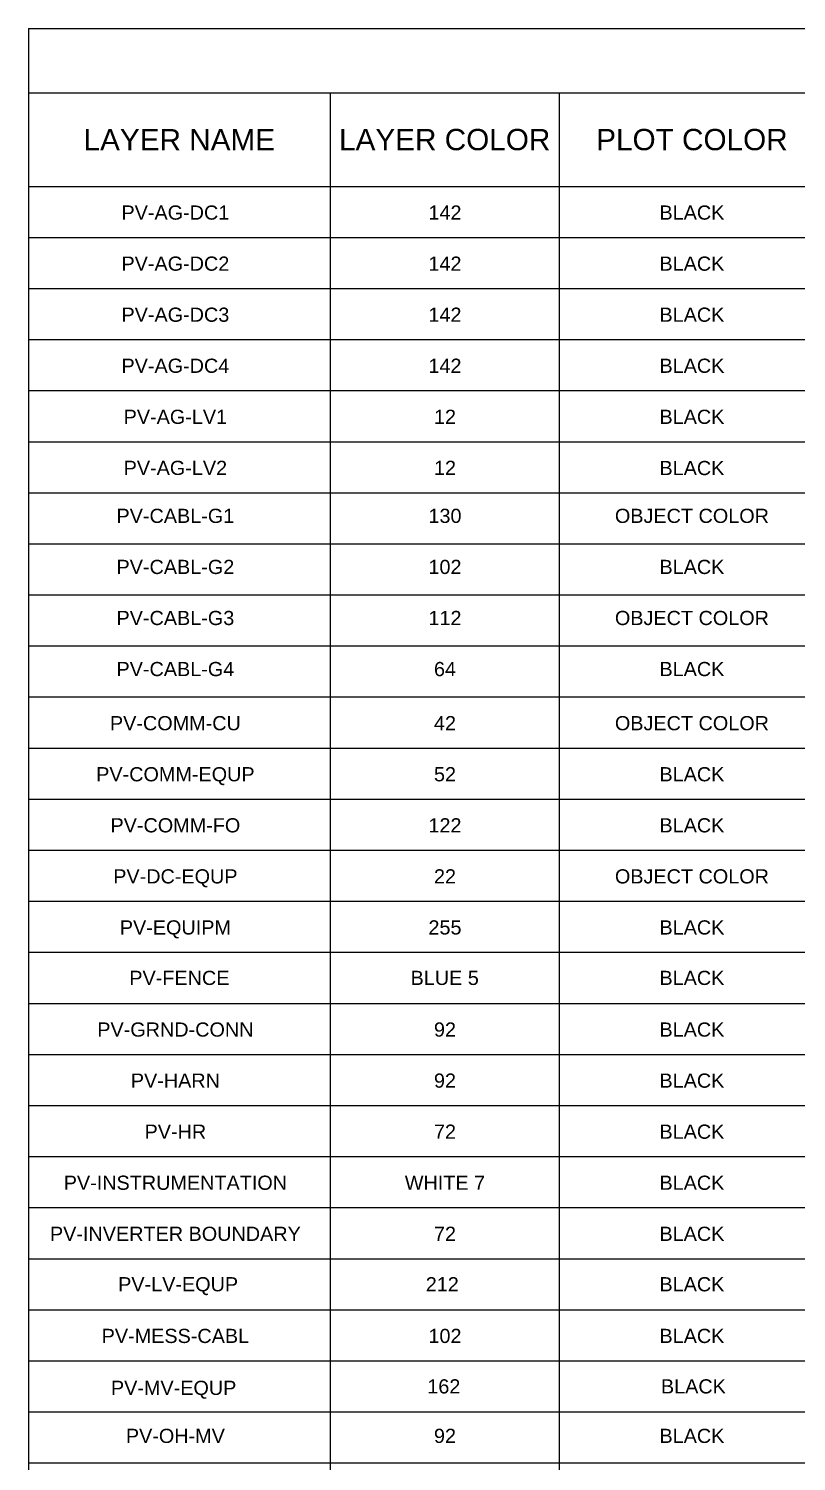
# Model space of a CAD drawing. Header units: inches. Extents: x -1851 to 6314, y -1304 to 4687.
# Drawn here: x -19.54 to -14.12, y 9.96 to 20.06 of the extents above; entities that cross this region are included whole.
import ezdxf
from ezdxf.enums import TextEntityAlignment as Align
from ezdxf.lldxf.tags import DXFTag

# ---------------------------------------------------------------- set-up
doc = ezdxf.new("R2010")
doc.units = ezdxf.units.IN
doc.header["$MEASUREMENT"] = 0
doc.linetypes.add('DASHED2', pattern=[0.375, 0.25, -0.125])
doc.linetypes.add('PHANTOM4', pattern=[0.6875, 0.3125, 0.0625, -0.0625, 0.0625, -0.0625, 0.0625, -0.0625])
for name, color, linetype in [('PV-AG-DC1', 142, 'DC1'), ('PV-AG-DC2', 142, 'AGDC2'), ('PV-AG-DC3', 142, 'AGDC3'), ('PV-AG-DC4', 142, 'AGDC4'), ('PV-AG-LV1', 12, 'AGLV1'), ('PV-AG-LV2', 12, 'AGLV2'), ('PV-CABL-G1', 130, 'G1'), ('PV-CABL-G2', 102, 'G2'), ('PV-CABL-G3', 112, 'G3'), ('PV-CABL-G4', 64, 'G4'), ('PV-COMM-CU', 42, 'DASHED2'), ('PV-COMM-EQUIP', 52, 'Continuous'), ('PV-COMM-FO', 122, 'FIBER_OPTIC_6 STRAND'), ('PV-DC-EQUP', 22, 'Continuous'), ('PV-EQUIPM', 255, 'Continuous'), ('PV-GRND-CONN', 92, 'Continuous'), ('PV-HARN', 92, 'Continuous'), ('PV-HR', 72, 'Continuous'), ('PV-INSTRUMENTATION', 7, 'Continuous'), ('PV-INVERTER BOUNDARY', 72, 'PHANTOM4'), ('PV-LV-EQUP', 212, 'Continuous'), ('PV-MESS-CABL', 102, 'Continuous'), ('PV-MV-EQUIP', 162, 'Continuous'), ('PV-OH-MV', 92, 'OVERHEAD')]:
    doc.layers.add(name, color=color, linetype=linetype)
doc.layers.add('PV-FENCE', color=5, linetype='FENCELINE1', lineweight=20)
doc.styles.add('NEI-A', font='arial.ttf')
doc.styles.get("Standard").update_dxf_attribs({"font": 'arial.ttf'})
tags = doc.linetypes.add('AGDC2', pattern='A,0.176989,-0.035266,["DC2",NEI-A,S=0.1,R=0,X=0,Y=-0.05],-0.314734,0.176989', length=0.703978).pattern_tags.tags
tags[6] = DXFTag(74, 10)
tags = doc.linetypes.add('AGDC3', pattern='A,0.176989,-0.035266,["DC3",NEI-A,S=0.1,R=0,X=0,Y=-0.05],-0.314734,0.176989', length=0.703978).pattern_tags.tags
tags[6] = DXFTag(74, 10)
tags = doc.linetypes.add('AGDC4', pattern='A,0.176989,-0.035266,["DC4",NEI-A,S=0.1,R=0,X=0,Y=-0.05],-0.314734,0.176989', length=0.703978).pattern_tags.tags
tags[6] = DXFTag(74, 10)
tags = doc.linetypes.add('AGLV1', pattern='A,0.176989,-0.050716,["LV1",NEI-A,S=0.1,R=0,X=0,Y=-0.05],-0.299284,0.176989', length=0.703978).pattern_tags.tags
tags[6] = DXFTag(74, 10)
tags = doc.linetypes.add('AGLV2', pattern='A,0.176989,-0.050716,["LV2",NEI-A,S=0.1,R=0,X=0,Y=-0.05],-0.299284,0.176989', length=0.703978).pattern_tags.tags
tags[6] = DXFTag(74, 10)
tags = doc.linetypes.add('DC1', pattern='A,0.176989,-0.035266,["DC1",NEI-A,S=0.1,R=0,X=0,Y=-0.05],-0.314734,0.176989', length=0.703978).pattern_tags.tags
tags[6] = DXFTag(74, 10)
doc.linetypes.add('FENCELINE1', pattern='A,0.25,-0.1,[133,ltypeshp.shx,S=0.1,R=0,X=-0.1,Y=0],-0.1,1', length=1.45)
tags = doc.linetypes.add('FIBER', pattern='A,0.376989,-0.053001,["FO",NEI-A,S=0.1,R=0,X=0,Y=-0.05],-0.246999,0.376989', length=1.053978).pattern_tags.tags
tags[6] = DXFTag(74, 10)
doc.linetypes.add('FIBER_OPTIC_6 STRAND', pattern='A,0.2,-0.05,0,-0.05,0.2,-0.15,["FO",Standard,S=0.1,R=0,X=-0.04,Y=-0.05],-0.25,0.2,-0.05,0,-0.05', length=1.2)
tags = doc.linetypes.add('G1', pattern='A,0.176989,-0.056821,["G1",NEI-A,S=0.1,R=0,X=0,Y=-0.05],-0.243179,0.176989', length=0.653978).pattern_tags.tags
tags[6] = DXFTag(74, 10)
tags = doc.linetypes.add('G2', pattern='A,0.176989,-0.056821,["G2",NEI-A,S=0.1,R=0,X=0,Y=-0.05],-0.243179,0.176989', length=0.653978).pattern_tags.tags
tags[6] = DXFTag(74, 10)
tags = doc.linetypes.add('G3', pattern='A,0.176989,-0.056821,["G3",NEI-A,S=0.1,R=0,X=0,Y=-0.05],-0.243179,0.176989', length=0.653978).pattern_tags.tags
tags[6] = DXFTag(74, 10)
tags = doc.linetypes.add('G4', pattern='A,0.176989,-0.056821,["G4",NEI-A,S=0.1,R=0,X=0,Y=-0.05],-0.243179,0.176989', length=0.653978).pattern_tags.tags
tags[6] = DXFTag(74, 10)
tags = doc.linetypes.add('OVERHEAD', pattern='A,0.226989,-0.048636,["OHE",NEI-A,S=0.1,R=0,X=0,Y=-0.05],-0.351364,0.226989', length=0.853978).pattern_tags.tags
tags[6] = DXFTag(74, 10)

# ---------------------------------------------------------------- blocks, each defined once
blk = doc.blocks.new('*T5')
at = {"color": 0, "linetype": 'ByBlock', "lineweight": -2, "transparency": 16777216}
for p, q in [((0, 0), (13.101, 0)), ((0, 0), (0, -20.192)), ((13.101, 0), (13.101, -20.192)), ((0, -0.453), (13.101, -0.453)), ((2.127, -0.453), (2.127, -20.192)), ((3.743, -0.453), (3.743, -20.192)), ((5.615, -0.453), (5.615, -20.192)), ((7.486, -0.453), (7.486, -20.192)), ((9.358, -0.453), (9.358, -20.192)), ((11.23, -0.453), (11.23, -20.192)), ((0, -1.112), (13.101, -1.112)), ((0, -1.472), (13.101, -1.472)), ((0, -1.832), (13.101, -1.832)), ((0, -2.192), (13.101, -2.192)), ((0, -2.552), (13.101, -2.552)), ((0, -2.912), (13.101, -2.912)), ((0, -3.272), (13.101, -3.272)), ((0, -3.632), (13.101, -3.632)), ((0, -3.992), (13.101, -3.992)), ((0, -4.352), (13.101, -4.352)), ((0, -4.712), (13.101, -4.712)), ((0, -5.072), (13.101, -5.072)), ((0, -5.432), (13.101, -5.432)), ((0, -5.792), (13.101, -5.792)), ((0, -6.152), (13.101, -6.152)), ((0, -6.512), (13.101, -6.512)), ((0, -6.872), (13.101, -6.872)), ((0, -7.232), (13.101, -7.232)), ((0, -7.592), (13.101, -7.592)), ((0, -7.952), (13.101, -7.952)), ((0, -8.312), (13.101, -8.312)), ((0, -8.672), (13.101, -8.672)), ((0, -9.032), (13.101, -9.032)), ((0, -9.392), (13.101, -9.392)), ((0, -9.752), (13.101, -9.752)), ((0, -10.112), (13.101, -10.112)), ((0, -10.472), (13.101, -10.472)), ((0, -10.832), (13.101, -10.832)), ((0, -11.192), (13.101, -11.192)), ((0, -11.552), (13.101, -11.552)), ((0, -11.912), (13.101, -11.912)), ((0, -12.272), (13.101, -12.272)), ((0, -12.632), (13.101, -12.632)), ((0, -12.992), (13.101, -12.992)), ((0, -13.352), (13.101, -13.352)), ((0, -13.712), (13.101, -13.712)), ((0, -14.072), (13.101, -14.072)), ((0, -14.432), (13.101, -14.432)), ((0, -14.792), (13.101, -14.792)), ((0, -15.152), (13.101, -15.152)), ((0, -15.512), (13.101, -15.512)), ((0, -15.872), (13.101, -15.872)), ((0, -16.232), (13.101, -16.232)), ((0, -16.592), (13.101, -16.592)), ((0, -16.952), (13.101, -16.952)), ((0, -17.312), (13.101, -17.312)), ((0, -17.672), (13.101, -17.672)), ((0, -18.032), (13.101, -18.032)), ((0, -18.392), (13.101, -18.392)), ((0, -18.752), (13.101, -18.752)), ((0, -19.112), (13.101, -19.112)), ((0, -19.472), (13.101, -19.472)), ((0, -19.832), (13.101, -19.832)), ((0, -20.192), (13.101, -20.192))]:
    blk.add_line(p, q, dxfattribs=at)
at = {"color": 0, "transparency": 16777216, "attachment_point": 5, "style": 'NEI-A'}
for s, insert, char_height, width in [('PV ELECTRICAL', (6.551, -0.227), 0.2, 12.98132), ('LAYER COLOR', (2.935, -0.783), 0.15, 1.49637), ('PLOT COLOR', (4.679, -0.783), 0.15, 1.75162), ('LINE WEIGHT (IN.)', (8.422, -0.783), 0.15, 1.75162), ('SCREENING', (10.294, -0.783), 0.15, 1.75162), ('NOTES', (12.166, -0.783), 0.15, 1.75162), ('LAYER NAME', (1.063, -0.783), 0.15, 2.00687), ('LINE TYPE', (6.551, -0.783), 0.15, 1.75162)]:
    blk.add_mtext(s, dxfattribs=dict(at, insert=insert, char_height=char_height, width=width))
blk = doc.blocks.new('*T14')
at = {"color": 0, "linetype": 'ByBlock', "lineweight": -2, "transparency": 16777216}
for p, q in [((0, 0), (13.101, 0)), ((0, 0), (0, -20.192)), ((13.101, 0), (13.101, -20.192)), ((0, -0.453), (13.101, -0.453)), ((2.127, -0.453), (2.127, -20.192)), ((3.743, -0.453), (3.743, -20.192)), ((5.615, -0.453), (5.615, -20.192)), ((7.486, -0.453), (7.486, -20.192)), ((9.358, -0.453), (9.358, -20.192)), ((11.23, -0.453), (11.23, -20.192)), ((0, -1.112), (13.101, -1.112)), ((0, -1.472), (13.101, -1.472)), ((0, -1.832), (13.101, -1.832)), ((0, -2.192), (13.101, -2.192)), ((0, -2.552), (13.101, -2.552)), ((0, -2.912), (13.101, -2.912)), ((0, -3.272), (13.101, -3.272)), ((0, -3.632), (13.101, -3.632)), ((0, -3.992), (13.101, -3.992)), ((0, -4.352), (13.101, -4.352)), ((0, -4.712), (13.101, -4.712)), ((0, -5.072), (13.101, -5.072)), ((0, -5.432), (13.101, -5.432)), ((0, -5.792), (13.101, -5.792)), ((0, -6.152), (13.101, -6.152)), ((0, -6.512), (13.101, -6.512)), ((0, -6.872), (13.101, -6.872)), ((0, -7.232), (13.101, -7.232)), ((0, -7.592), (13.101, -7.592)), ((0, -7.952), (13.101, -7.952)), ((0, -8.312), (13.101, -8.312)), ((0, -8.672), (13.101, -8.672)), ((0, -9.032), (13.101, -9.032)), ((0, -9.392), (13.101, -9.392)), ((0, -9.752), (13.101, -9.752)), ((0, -10.112), (13.101, -10.112)), ((0, -10.472), (13.101, -10.472)), ((0, -10.832), (13.101, -10.832)), ((0, -11.192), (13.101, -11.192)), ((0, -11.552), (13.101, -11.552)), ((0, -11.912), (13.101, -11.912)), ((0, -12.272), (13.101, -12.272)), ((0, -12.632), (13.101, -12.632)), ((0, -12.992), (13.101, -12.992)), ((0, -13.352), (13.101, -13.352)), ((0, -13.712), (13.101, -13.712)), ((0, -14.072), (13.101, -14.072)), ((0, -14.432), (13.101, -14.432)), ((0, -14.792), (13.101, -14.792)), ((0, -15.152), (13.101, -15.152)), ((0, -15.512), (13.101, -15.512)), ((0, -15.872), (13.101, -15.872)), ((0, -16.232), (13.101, -16.232)), ((0, -16.592), (13.101, -16.592)), ((0, -16.952), (13.101, -16.952)), ((0, -17.312), (13.101, -17.312)), ((0, -17.672), (13.101, -17.672)), ((0, -18.032), (13.101, -18.032)), ((0, -18.392), (13.101, -18.392)), ((0, -18.752), (13.101, -18.752)), ((0, -19.112), (13.101, -19.112)), ((0, -19.472), (13.101, -19.472)), ((0, -19.832), (13.101, -19.832)), ((0, -20.192), (13.101, -20.192))]:
    blk.add_line(p, q, dxfattribs=at)
at = {"color": 0, "transparency": 16777216, "attachment_point": 5, "style": 'NEI-A'}
for s, insert, char_height, width in [('PV ELECTRICAL', (6.551, -0.227), 0.2, 12.98132), ('LAYER COLOR', (2.935, -0.783), 0.15, 1.49637), ('PLOT COLOR', (4.679, -0.783), 0.15, 1.75162), ('LINE WEIGHT (IN.)', (8.422, -0.783), 0.15, 1.75162), ('SCREENING', (10.294, -0.783), 0.15, 1.75162), ('NOTES', (12.166, -0.783), 0.15, 1.75162), ('LAYER NAME', (1.063, -0.783), 0.15, 2.00687), ('LINE TYPE', (6.551, -0.783), 0.15, 1.75162)]:
    blk.add_mtext(s, dxfattribs=dict(at, insert=insert, char_height=char_height, width=width))
blk = doc.blocks.new('*T83')
at = {"color": 0, "linetype": 'ByBlock', "lineweight": -2, "transparency": 16777216}
for p, q in [((0, 0), (13.101, 0)), ((0, 0), (0, -20.192)), ((13.101, 0), (13.101, -20.192)), ((0, -0.453), (13.101, -0.453)), ((2.127, -0.453), (2.127, -20.192)), ((3.743, -0.453), (3.743, -20.192)), ((5.615, -0.453), (5.615, -20.192)), ((7.486, -0.453), (7.486, -20.192)), ((9.358, -0.453), (9.358, -20.192)), ((11.23, -0.453), (11.23, -20.192)), ((0, -1.112), (13.101, -1.112)), ((0, -1.472), (13.101, -1.472)), ((0, -1.832), (13.101, -1.832)), ((0, -2.192), (13.101, -2.192)), ((0, -2.552), (13.101, -2.552)), ((0, -2.912), (13.101, -2.912)), ((0, -3.272), (13.101, -3.272)), ((0, -3.632), (13.101, -3.632)), ((0, -3.992), (13.101, -3.992)), ((0, -4.352), (13.101, -4.352)), ((0, -4.712), (13.101, -4.712)), ((0, -5.072), (13.101, -5.072)), ((0, -5.432), (13.101, -5.432)), ((0, -5.792), (13.101, -5.792)), ((0, -6.152), (13.101, -6.152)), ((0, -6.512), (13.101, -6.512)), ((0, -6.872), (13.101, -6.872)), ((0, -7.232), (13.101, -7.232)), ((0, -7.592), (13.101, -7.592)), ((0, -7.952), (13.101, -7.952)), ((0, -8.312), (13.101, -8.312)), ((0, -8.672), (13.101, -8.672)), ((0, -9.032), (13.101, -9.032)), ((0, -9.392), (13.101, -9.392)), ((0, -9.752), (13.101, -9.752)), ((0, -10.112), (13.101, -10.112)), ((0, -10.472), (13.101, -10.472)), ((0, -10.832), (13.101, -10.832)), ((0, -11.192), (13.101, -11.192)), ((0, -11.552), (13.101, -11.552)), ((0, -11.912), (13.101, -11.912)), ((0, -12.272), (13.101, -12.272)), ((0, -12.632), (13.101, -12.632)), ((0, -12.992), (13.101, -12.992)), ((0, -13.352), (13.101, -13.352)), ((0, -13.712), (13.101, -13.712)), ((0, -14.072), (13.101, -14.072)), ((0, -14.432), (13.101, -14.432)), ((0, -14.792), (13.101, -14.792)), ((0, -15.152), (13.101, -15.152)), ((0, -15.512), (13.101, -15.512)), ((0, -15.872), (13.101, -15.872)), ((0, -16.232), (13.101, -16.232)), ((0, -16.592), (13.101, -16.592)), ((0, -16.952), (13.101, -16.952)), ((0, -17.312), (13.101, -17.312)), ((0, -17.672), (13.101, -17.672)), ((0, -18.032), (13.101, -18.032)), ((0, -18.392), (13.101, -18.392)), ((0, -18.752), (13.101, -18.752)), ((0, -19.112), (13.101, -19.112)), ((0, -19.472), (13.101, -19.472)), ((0, -19.832), (13.101, -19.832)), ((0, -20.192), (13.101, -20.192))]:
    blk.add_line(p, q, dxfattribs=at)
at = {"color": 0, "transparency": 16777216, "attachment_point": 5, "style": 'NEI-A'}
for s, insert, char_height, width in [('PV ELECTRICAL', (6.551, -0.227), 0.2, 12.98132), ('LAYER COLOR', (2.935, -0.783), 0.15, 1.49637), ('PLOT COLOR', (4.679, -0.783), 0.15, 1.75162), ('LINE WEIGHT (IN.)', (8.422, -0.783), 0.15, 1.75162), ('SCREENING', (10.294, -0.783), 0.15, 1.75162), ('NOTES', (12.166, -0.783), 0.15, 1.75162), ('LAYER NAME', (1.063, -0.783), 0.15, 2.00687), ('LINE TYPE', (6.551, -0.783), 0.15, 1.75162)]:
    blk.add_mtext(s, dxfattribs=dict(at, insert=insert, char_height=char_height, width=width))
blk = doc.blocks.new('*T86')
at = {"color": 0, "linetype": 'ByBlock', "lineweight": -2, "transparency": 16777216}
for p, q in [((0, 0), (13.101, 0)), ((0, 0), (0, -20.192)), ((13.101, 0), (13.101, -20.192)), ((0, -0.453), (13.101, -0.453)), ((2.127, -0.453), (2.127, -20.192)), ((3.743, -0.453), (3.743, -20.192)), ((5.615, -0.453), (5.615, -20.192)), ((7.486, -0.453), (7.486, -20.192)), ((9.358, -0.453), (9.358, -20.192)), ((11.23, -0.453), (11.23, -20.192)), ((0, -1.112), (13.101, -1.112)), ((0, -1.472), (13.101, -1.472)), ((0, -1.832), (13.101, -1.832)), ((0, -2.192), (13.101, -2.192)), ((0, -2.552), (13.101, -2.552)), ((0, -2.912), (13.101, -2.912)), ((0, -3.272), (13.101, -3.272)), ((0, -3.632), (13.101, -3.632)), ((0, -3.992), (13.101, -3.992)), ((0, -4.352), (13.101, -4.352)), ((0, -4.712), (13.101, -4.712)), ((0, -5.072), (13.101, -5.072)), ((0, -5.432), (13.101, -5.432)), ((0, -5.792), (13.101, -5.792)), ((0, -6.152), (13.101, -6.152)), ((0, -6.512), (13.101, -6.512)), ((0, -6.872), (13.101, -6.872)), ((0, -7.232), (13.101, -7.232)), ((0, -7.592), (13.101, -7.592)), ((0, -7.952), (13.101, -7.952)), ((0, -8.312), (13.101, -8.312)), ((0, -8.672), (13.101, -8.672)), ((0, -9.032), (13.101, -9.032)), ((0, -9.392), (13.101, -9.392)), ((0, -9.752), (13.101, -9.752)), ((0, -10.112), (13.101, -10.112)), ((0, -10.472), (13.101, -10.472)), ((0, -10.832), (13.101, -10.832)), ((0, -11.192), (13.101, -11.192)), ((0, -11.552), (13.101, -11.552)), ((0, -11.912), (13.101, -11.912)), ((0, -12.272), (13.101, -12.272)), ((0, -12.632), (13.101, -12.632)), ((0, -12.992), (13.101, -12.992)), ((0, -13.352), (13.101, -13.352)), ((0, -13.712), (13.101, -13.712)), ((0, -14.072), (13.101, -14.072)), ((0, -14.432), (13.101, -14.432)), ((0, -14.792), (13.101, -14.792)), ((0, -15.152), (13.101, -15.152)), ((0, -15.512), (13.101, -15.512)), ((0, -15.872), (13.101, -15.872)), ((0, -16.232), (13.101, -16.232)), ((0, -16.592), (13.101, -16.592)), ((0, -16.952), (13.101, -16.952)), ((0, -17.312), (13.101, -17.312)), ((0, -17.672), (13.101, -17.672)), ((0, -18.032), (13.101, -18.032)), ((0, -18.392), (13.101, -18.392)), ((0, -18.752), (13.101, -18.752)), ((0, -19.112), (13.101, -19.112)), ((0, -19.472), (13.101, -19.472)), ((0, -19.832), (13.101, -19.832)), ((0, -20.192), (13.101, -20.192))]:
    blk.add_line(p, q, dxfattribs=at)
at = {"color": 0, "transparency": 16777216, "attachment_point": 5, "style": 'NEI-A'}
for s, insert, char_height, width in [('PV ELECTRICAL', (6.551, -0.227), 0.2, 12.98132), ('LAYER COLOR', (2.935, -0.783), 0.15, 1.49637), ('PLOT COLOR', (4.679, -0.783), 0.15, 1.75162), ('LINE WEIGHT (IN.)', (8.422, -0.783), 0.15, 1.75162), ('SCREENING', (10.294, -0.783), 0.15, 1.75162), ('NOTES', (12.166, -0.783), 0.15, 1.75162), ('LAYER NAME', (1.063, -0.783), 0.15, 2.00687), ('LINE TYPE', (6.551, -0.783), 0.15, 1.75162)]:
    blk.add_mtext(s, dxfattribs=dict(at, insert=insert, char_height=char_height, width=width))

msp = doc.modelspace()

# ---------------------------------------------------------------- block references
for name in ['*T5', '*T14', '*T83', '*T86']:
    msp.add_blockref(name, (-19.53896, 20.06204))

# ---------------------------------------------------------------- texts
at = {"layer": 'PV-AG-DC1', "style": 'NEI-A'}
for s, p in [('PV-AG-DC1', (-18.50377, 18.76541)), ('PV-AG-DC1', (-18.50377, 18.76541)), ('PV-AG-DC1', (-18.50377, 18.76541)), ('PV-AG-DC1', (-18.50377, 18.76541)), ('142', (-16.60205, 18.76541)), ('142', (-16.60205, 18.76541)), ('142', (-16.60205, 18.76541)), ('142', (-16.60205, 18.76541)), ('BLACK', (-14.85992, 18.76541)), ('BLACK', (-14.85992, 18.76541)), ('BLACK', (-14.85992, 18.76541)), ('BLACK', (-14.85992, 18.76541))]:
    msp.add_text(s, height=0.1, dxfattribs=at).set_placement(p, align=Align.MIDDLE_CENTER)
at = {"layer": 'PV-AG-DC2', "style": 'NEI-A'}
for s, p in [('PV-AG-DC2', (-18.50377, 18.40541)), ('PV-AG-DC2', (-18.50377, 18.40541)), ('PV-AG-DC2', (-18.50377, 18.40541)), ('PV-AG-DC2', (-18.50377, 18.40541)), ('142', (-16.60205, 18.40541)), ('142', (-16.60205, 18.40541)), ('142', (-16.60205, 18.40541)), ('142', (-16.60205, 18.40541)), ('BLACK', (-14.85992, 18.40541)), ('BLACK', (-14.85992, 18.40541)), ('BLACK', (-14.85992, 18.40541)), ('BLACK', (-14.85992, 18.40541))]:
    msp.add_text(s, height=0.1, dxfattribs=at).set_placement(p, align=Align.MIDDLE_CENTER)
at = {"layer": 'PV-AG-DC3', "style": 'NEI-A'}
for s, p in [('PV-AG-DC3', (-18.50377, 18.04541)), ('PV-AG-DC3', (-18.50377, 18.04541)), ('PV-AG-DC3', (-18.50377, 18.04541)), ('PV-AG-DC3', (-18.50377, 18.04541)), ('142', (-16.60205, 18.04541)), ('142', (-16.60205, 18.04541)), ('142', (-16.60205, 18.04541)), ('142', (-16.60205, 18.04541)), ('BLACK', (-14.85992, 18.04541)), ('BLACK', (-14.85992, 18.04541)), ('BLACK', (-14.85992, 18.04541)), ('BLACK', (-14.85992, 18.04541))]:
    msp.add_text(s, height=0.1, dxfattribs=at).set_placement(p, align=Align.MIDDLE_CENTER)
at = {"layer": 'PV-AG-DC4', "style": 'NEI-A'}
for s, p in [('PV-AG-DC4', (-18.50377, 17.68542)), ('PV-AG-DC4', (-18.50377, 17.68542)), ('PV-AG-DC4', (-18.50377, 17.68542)), ('PV-AG-DC4', (-18.50377, 17.68542)), ('142', (-16.60205, 17.68542)), ('142', (-16.60205, 17.68542)), ('142', (-16.60205, 17.68542)), ('142', (-16.60205, 17.68542)), ('BLACK', (-14.85992, 17.68542)), ('BLACK', (-14.85992, 17.68542)), ('BLACK', (-14.85992, 17.68542)), ('BLACK', (-14.85992, 17.68542))]:
    msp.add_text(s, height=0.1, dxfattribs=at).set_placement(p, align=Align.MIDDLE_CENTER)
at = {"layer": 'PV-AG-LV1', "style": 'NEI-A'}
for s, p in [('PV-AG-LV1', (-18.50377, 17.32542)), ('PV-AG-LV1', (-18.50377, 17.32542)), ('PV-AG-LV1', (-18.50377, 17.32542)), ('PV-AG-LV1', (-18.50377, 17.32542)), ('12', (-16.60205, 17.32542)), ('12', (-16.60205, 17.32542)), ('12', (-16.60205, 17.32542)), ('12', (-16.60205, 17.32542)), ('BLACK', (-14.85992, 17.32542)), ('BLACK', (-14.85992, 17.32542)), ('BLACK', (-14.85992, 17.32542)), ('BLACK', (-14.85992, 17.32542))]:
    msp.add_text(s, height=0.1, dxfattribs=at).set_placement(p, align=Align.MIDDLE_CENTER)
at = {"layer": 'PV-AG-LV2', "style": 'NEI-A'}
for s, p in [('PV-AG-LV2', (-18.50377, 16.96542)), ('PV-AG-LV2', (-18.50377, 16.96542)), ('PV-AG-LV2', (-18.50377, 16.96542)), ('PV-AG-LV2', (-18.50377, 16.96542)), ('12', (-16.60205, 16.96542)), ('12', (-16.60205, 16.96542)), ('12', (-16.60205, 16.96542)), ('12', (-16.60205, 16.96542)), ('BLACK', (-14.85992, 16.96432)), ('BLACK', (-14.85992, 16.96432)), ('BLACK', (-14.85992, 16.96432)), ('BLACK', (-14.85992, 16.96432))]:
    msp.add_text(s, height=0.1, dxfattribs=at).set_placement(p, align=Align.MIDDLE_CENTER)
at = {"layer": 'PV-CABL-G1', "style": 'NEI-A'}
for s, p in [('PV-CABL-G1', (-18.50377, 16.62712)), ('PV-CABL-G1', (-18.50377, 16.62712)), ('PV-CABL-G1', (-18.50377, 16.62712)), ('PV-CABL-G1', (-18.50377, 16.62712)), ('130', (-16.60205, 16.62712)), ('130', (-16.60205, 16.62712)), ('130', (-16.60205, 16.62712)), ('130', (-16.60205, 16.62712)), ('OBJECT COLOR', (-14.85992, 16.62712)), ('OBJECT COLOR', (-14.85992, 16.62712)), ('OBJECT COLOR', (-14.85992, 16.62712)), ('OBJECT COLOR', (-14.85992, 16.62712))]:
    msp.add_text(s, height=0.1, dxfattribs=at).set_placement(p, align=Align.MIDDLE_CENTER)
at = {"layer": 'PV-CABL-G2', "style": 'NEI-A'}
for s, p in [('PV-CABL-G2', (-18.50377, 16.26712)), ('PV-CABL-G2', (-18.50377, 16.26712)), ('PV-CABL-G2', (-18.50377, 16.26712)), ('PV-CABL-G2', (-18.50377, 16.26712)), ('102', (-16.60205, 16.26712)), ('102', (-16.60205, 16.26712)), ('102', (-16.60205, 16.26712)), ('102', (-16.60205, 16.26712)), ('BLACK', (-14.85992, 16.26712)), ('BLACK', (-14.85992, 16.26712)), ('BLACK', (-14.85992, 16.26712)), ('BLACK', (-14.85992, 16.26712))]:
    msp.add_text(s, height=0.1, dxfattribs=at).set_placement(p, align=Align.MIDDLE_CENTER)
at = {"layer": 'PV-CABL-G3', "style": 'NEI-A'}
for s, p in [('PV-CABL-G3', (-18.50377, 15.90712)), ('PV-CABL-G3', (-18.50377, 15.90712)), ('PV-CABL-G3', (-18.50377, 15.90712)), ('PV-CABL-G3', (-18.50377, 15.90712)), ('112', (-16.60205, 15.90712)), ('112', (-16.60205, 15.90712)), ('112', (-16.60205, 15.90712)), ('112', (-16.60205, 15.90712)), ('OBJECT COLOR', (-14.85992, 15.90712)), ('OBJECT COLOR', (-14.85992, 15.90712)), ('OBJECT COLOR', (-14.85992, 15.90712)), ('OBJECT COLOR', (-14.85992, 15.90712))]:
    msp.add_text(s, height=0.1, dxfattribs=at).set_placement(p, align=Align.MIDDLE_CENTER)
at = {"layer": 'PV-CABL-G4', "style": 'NEI-A'}
for s, p in [('PV-CABL-G4', (-18.50377, 15.54712)), ('PV-CABL-G4', (-18.50377, 15.54712)), ('PV-CABL-G4', (-18.50377, 15.54712)), ('PV-CABL-G4', (-18.50377, 15.54712)), ('64', (-16.60205, 15.54712)), ('64', (-16.60205, 15.54712)), ('64', (-16.60205, 15.54712)), ('64', (-16.60205, 15.54712)), ('BLACK', (-14.85992, 15.54712)), ('BLACK', (-14.85992, 15.54712)), ('BLACK', (-14.85992, 15.54712)), ('BLACK', (-14.85992, 15.54712))]:
    msp.add_text(s, height=0.1, dxfattribs=at).set_placement(p, align=Align.MIDDLE_CENTER)
at = {"layer": 'PV-COMM-CU', "style": 'NEI-A'}
for s, p in [('PV-COMM-CU', (-18.50377, 15.16541)), ('PV-COMM-CU', (-18.50377, 15.16541)), ('PV-COMM-CU', (-18.50377, 15.16541)), ('PV-COMM-CU', (-18.50377, 15.16541)), ('42', (-16.60205, 15.16541)), ('42', (-16.60205, 15.16541)), ('42', (-16.60205, 15.16541)), ('42', (-16.60205, 15.16541)), ('OBJECT COLOR', (-14.85992, 15.16541)), ('OBJECT COLOR', (-14.85992, 15.16541)), ('OBJECT COLOR', (-14.85992, 15.16541)), ('OBJECT COLOR', (-14.85992, 15.16541))]:
    msp.add_text(s, height=0.1, dxfattribs=at).set_placement(p, align=Align.MIDDLE_CENTER)
at = {"layer": 'PV-COMM-EQUIP', "style": 'NEI-A'}
for s, p in [('PV-COMM-EQUP', (-18.50377, 14.80541)), ('PV-COMM-EQUP', (-18.50377, 14.80541)), ('PV-COMM-EQUP', (-18.50377, 14.80541)), ('PV-COMM-EQUP', (-18.50377, 14.80541)), ('52', (-16.60205, 14.80541)), ('52', (-16.60205, 14.80541)), ('52', (-16.60205, 14.80541)), ('52', (-16.60205, 14.80541)), ('BLACK', (-14.85992, 14.80541)), ('BLACK', (-14.85992, 14.80541)), ('BLACK', (-14.85992, 14.80541)), ('BLACK', (-14.85992, 14.80541))]:
    msp.add_text(s, height=0.1, dxfattribs=at).set_placement(p, align=Align.MIDDLE_CENTER)
at = {"layer": 'PV-COMM-FO', "style": 'NEI-A'}
for s, p in [('PV-COMM-FO', (-18.50377, 14.44541)), ('PV-COMM-FO', (-18.50377, 14.44541)), ('PV-COMM-FO', (-18.50377, 14.44541)), ('PV-COMM-FO', (-18.50377, 14.44541)), ('122', (-16.60205, 14.44541)), ('122', (-16.60205, 14.44541)), ('122', (-16.60205, 14.44541)), ('122', (-16.60205, 14.44541)), ('BLACK', (-14.85992, 14.44541)), ('BLACK', (-14.85992, 14.44541)), ('BLACK', (-14.85992, 14.44541)), ('BLACK', (-14.85992, 14.44541))]:
    msp.add_text(s, height=0.1, dxfattribs=at).set_placement(p, align=Align.MIDDLE_CENTER)
at = {"layer": 'PV-DC-EQUP', "style": 'NEI-A'}
for s, p in [('PV-DC-EQUP', (-18.50377, 14.08541)), ('PV-DC-EQUP', (-18.50377, 14.08541)), ('PV-DC-EQUP', (-18.50377, 14.08541)), ('PV-DC-EQUP', (-18.50377, 14.08541)), ('22', (-16.60205, 14.08541)), ('22', (-16.60205, 14.08541)), ('22', (-16.60205, 14.08541)), ('22', (-16.60205, 14.08541)), ('OBJECT COLOR', (-14.85992, 14.08541)), ('OBJECT COLOR', (-14.85992, 14.08541)), ('OBJECT COLOR', (-14.85992, 14.08541)), ('OBJECT COLOR', (-14.85992, 14.08541))]:
    msp.add_text(s, height=0.1, dxfattribs=at).set_placement(p, align=Align.MIDDLE_CENTER)
at = {"layer": 'PV-EQUIPM', "color": 0, "style": 'NEI-A'}
for s, p in [('PV-EQUIPM', (-18.50377, 13.72541)), ('PV-EQUIPM', (-18.50377, 13.72541)), ('PV-EQUIPM', (-18.50377, 13.72541)), ('PV-EQUIPM', (-18.50377, 13.72541)), ('255', (-16.60205, 13.72541)), ('255', (-16.60205, 13.72541)), ('255', (-16.60205, 13.72541)), ('255', (-16.60205, 13.72541)), ('BLACK', (-14.85992, 13.72541)), ('BLACK', (-14.85992, 13.72541)), ('BLACK', (-14.85992, 13.72541)), ('BLACK', (-14.85992, 13.72541))]:
    msp.add_text(s, height=0.1, dxfattribs=at).set_placement(p, align=Align.MIDDLE_CENTER)
at = {"layer": 'PV-FENCE', "linetype": 'FIBER', "style": 'NEI-A'}
for s, p in [('PV-FENCE', (-18.47553, 13.36967)), ('PV-FENCE', (-18.47553, 13.36967)), ('PV-FENCE', (-18.47553, 13.36967)), ('PV-FENCE', (-18.47553, 13.36967)), ('BLUE 5', (-16.60391, 13.36967)), ('BLUE 5', (-16.60391, 13.36967)), ('BLUE 5', (-16.60391, 13.36967)), ('BLUE 5', (-16.60391, 13.36967)), ('BLACK', (-14.85992, 13.36967)), ('BLACK', (-14.85992, 13.36967)), ('BLACK', (-14.85992, 13.36967)), ('BLACK', (-14.85992, 13.36967))]:
    msp.add_text(s, height=0.1, dxfattribs=at).set_placement(p, align=Align.MIDDLE_CENTER)
at = {"layer": 'PV-GRND-CONN', "style": 'NEI-A'}
for s, p in [('PV-GRND-CONN', (-18.50377, 13.00541)), ('PV-GRND-CONN', (-18.50377, 13.00541)), ('PV-GRND-CONN', (-18.50377, 13.00541)), ('PV-GRND-CONN', (-18.50377, 13.00541)), ('92', (-16.60205, 13.00541)), ('92', (-16.60205, 13.00541)), ('92', (-16.60205, 13.00541)), ('92', (-16.60205, 13.00541)), ('BLACK', (-14.85992, 13.00541)), ('BLACK', (-14.85992, 13.00541)), ('BLACK', (-14.85992, 13.00541)), ('BLACK', (-14.85992, 13.00541))]:
    msp.add_text(s, height=0.1, dxfattribs=at).set_placement(p, align=Align.MIDDLE_CENTER)
at = {"layer": 'PV-HARN', "style": 'NEI-A'}
for s, p in [('PV-HARN', (-18.50377, 12.64541)), ('PV-HARN', (-18.50377, 12.64541)), ('PV-HARN', (-18.50377, 12.64541)), ('PV-HARN', (-18.50377, 12.64541)), ('92', (-16.60205, 12.64541)), ('92', (-16.60205, 12.64541)), ('92', (-16.60205, 12.64541)), ('92', (-16.60205, 12.64541)), ('BLACK', (-14.85992, 12.64541)), ('BLACK', (-14.85992, 12.64541)), ('BLACK', (-14.85992, 12.64541)), ('BLACK', (-14.85992, 12.64541))]:
    msp.add_text(s, height=0.1, dxfattribs=at).set_placement(p, align=Align.MIDDLE_CENTER)
at = {"layer": 'PV-HR', "style": 'NEI-A'}
for s, p in [('PV-HR', (-18.50377, 12.28541)), ('PV-HR', (-18.50377, 12.28541)), ('PV-HR', (-18.50377, 12.28541)), ('PV-HR', (-18.50377, 12.28541)), ('72', (-16.60205, 12.28541)), ('72', (-16.60205, 12.28541)), ('72', (-16.60205, 12.28541)), ('72', (-16.60205, 12.28541)), ('BLACK', (-14.85992, 12.28541)), ('BLACK', (-14.85992, 12.28541)), ('BLACK', (-14.85992, 12.28541)), ('BLACK', (-14.85992, 12.28541))]:
    msp.add_text(s, height=0.1, dxfattribs=at).set_placement(p, align=Align.MIDDLE_CENTER)
at = {"layer": 'PV-INSTRUMENTATION', "style": 'NEI-A'}
for s, p in [('PV-INSTRUMENTATION', (-18.50377, 11.92541)), ('PV-INSTRUMENTATION', (-18.50377, 11.92541)), ('PV-INSTRUMENTATION', (-18.50377, 11.92541)), ('PV-INSTRUMENTATION', (-18.50377, 11.92541)), ('WHITE 7', (-16.60205, 11.92541)), ('WHITE 7', (-16.60205, 11.92541)), ('WHITE 7', (-16.60205, 11.92541)), ('WHITE 7', (-16.60205, 11.92541)), ('BLACK', (-14.85992, 11.92541)), ('BLACK', (-14.85992, 11.92541)), ('BLACK', (-14.85992, 11.92541)), ('BLACK', (-14.85992, 11.92541))]:
    msp.add_text(s, height=0.1, dxfattribs=at).set_placement(p, align=Align.MIDDLE_CENTER)
at = {"layer": 'PV-INVERTER BOUNDARY', "style": 'NEI-A'}
for s, p in [('PV-INVERTER BOUNDARY', (-18.50377, 11.56541)), ('PV-INVERTER BOUNDARY', (-18.50377, 11.56541)), ('PV-INVERTER BOUNDARY', (-18.50377, 11.56541)), ('PV-INVERTER BOUNDARY', (-18.50377, 11.56541)), ('72', (-16.60205, 11.56541)), ('72', (-16.60205, 11.56541)), ('72', (-16.60205, 11.56541)), ('72', (-16.60205, 11.56541)), ('BLACK', (-14.85992, 11.56541)), ('BLACK', (-14.85992, 11.56541)), ('BLACK', (-14.85992, 11.56541)), ('BLACK', (-14.85992, 11.56541))]:
    msp.add_text(s, height=0.1, dxfattribs=at).set_placement(p, align=Align.MIDDLE_CENTER)
at = {"layer": 'PV-LV-EQUP', "style": 'NEI-A'}
for s, p in [('PV-LV-EQUP', (-18.48446, 11.20967)), ('PV-LV-EQUP', (-18.48446, 11.20967)), ('PV-LV-EQUP', (-18.48446, 11.20967)), ('PV-LV-EQUP', (-18.48446, 11.20967)), ('212', (-16.62103, 11.20967)), ('212', (-16.62103, 11.20967)), ('212', (-16.62103, 11.20967)), ('212', (-16.62103, 11.20967)), ('BLACK', (-14.85992, 11.20967)), ('BLACK', (-14.85992, 11.20967)), ('BLACK', (-14.85992, 11.20967)), ('BLACK', (-14.85992, 11.20967))]:
    msp.add_text(s, height=0.1, dxfattribs=at).set_placement(p, align=Align.MIDDLE_CENTER)
at = {"layer": 'PV-MESS-CABL', "style": 'NEI-A'}
for s, p in [('PV-MESS-CABL', (-18.50377, 10.84541)), ('PV-MESS-CABL', (-18.50377, 10.84541)), ('PV-MESS-CABL', (-18.50377, 10.84541)), ('PV-MESS-CABL', (-18.50377, 10.84541)), ('102', (-16.60205, 10.84541)), ('102', (-16.60205, 10.84541)), ('102', (-16.60205, 10.84541)), ('102', (-16.60205, 10.84541)), ('BLACK', (-14.85992, 10.84541)), ('BLACK', (-14.85992, 10.84541)), ('BLACK', (-14.85992, 10.84541)), ('BLACK', (-14.85992, 10.84541))]:
    msp.add_text(s, height=0.1, dxfattribs=at).set_placement(p, align=Align.MIDDLE_CENTER)
at = {"layer": 'PV-MV-EQUIP', "style": 'NEI-A'}
for s, p in [('PV-MV-EQUP', (-18.5161, 10.47925)), ('PV-MV-EQUP', (-18.5161, 10.47925)), ('PV-MV-EQUP', (-18.5161, 10.47925)), ('PV-MV-EQUP', (-18.5161, 10.47925)), ('162', (-16.61009, 10.48967)), ('162', (-16.61009, 10.48967)), ('162', (-16.61009, 10.48967)), ('162', (-16.61009, 10.48967)), ('BLACK', (-14.84945, 10.48967)), ('BLACK', (-14.84945, 10.48967)), ('BLACK', (-14.84945, 10.48967)), ('BLACK', (-14.84945, 10.48967))]:
    msp.add_text(s, height=0.1, dxfattribs=at).set_placement(p, align=Align.MIDDLE_CENTER)
at = {"layer": 'PV-OH-MV', "style": 'NEI-A'}
for s, p in [('PV-OH-MV', (-18.50377, 10.1407)), ('PV-OH-MV', (-18.50377, 10.1407)), ('PV-OH-MV', (-18.50377, 10.1407)), ('PV-OH-MV', (-18.50377, 10.1407)), ('92', (-16.60205, 10.1407)), ('92', (-16.60205, 10.1407)), ('92', (-16.60205, 10.1407)), ('92', (-16.60205, 10.1407)), ('BLACK', (-14.85992, 10.1407)), ('BLACK', (-14.85992, 10.1407)), ('BLACK', (-14.85992, 10.1407)), ('BLACK', (-14.85992, 10.1407))]:
    msp.add_text(s, height=0.1, dxfattribs=at).set_placement(p, align=Align.MIDDLE_CENTER)

doc.saveas('drawing.dxf')
